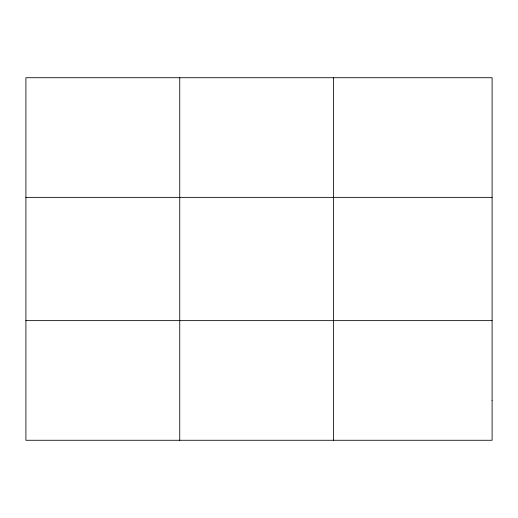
<?xml version="1.0" encoding="UTF-8"?>
<svg xmlns="http://www.w3.org/2000/svg" width="518" height="518" viewBox="0 0 518 518"><rect width="100%" height="100%" fill="white"/><g stroke="black" fill="none" stroke-linecap="round" stroke-linejoin="round"><path stroke-width="0.78" d="M179.746 77.726L179.746 440.274M333.592 77.726L333.592 440.274M25.9 197.364L492.1 197.364M25.9 320.636L492.1 320.636M492.1 400.395L492.1 440.274L25.9 440.274L25.9 77.726L492.1 77.726L492.1 400.395"/></g></svg>
